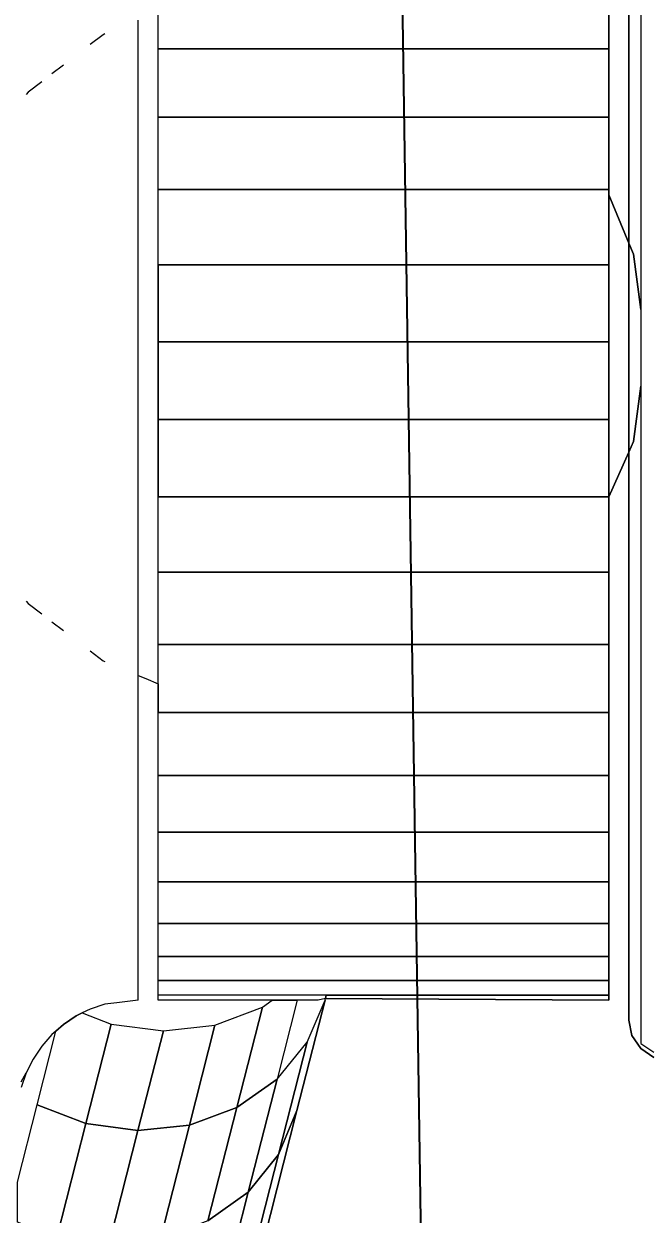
# Model space of a CAD drawing. Header units: centimetres. Extents: x -48696 to 156237, y -5617 to 29024.
# Drawn here: x -44945.503 to -44943.851, y 10329.064 to 10332.221 of the extents above; entities that cross this region are included whole.
import ezdxf

# ---------------------------------------------------------------- set-up
doc = ezdxf.new("R2010")
doc.units = ezdxf.units.CM
doc.layers.add('A0 BV', color=7, linetype='Continuous', plot=False)
doc.layers.add('Moveis', color=1, linetype='Continuous', lineweight=9)
doc.layers.add('Parede Baixa', color=5, linetype='Continuous', lineweight=50)
doc.layers.add('Piso', color=55, linetype='Continuous')
doc.styles.add('Valéria', font='romantic.ttf', dxfattribs={"height": 10})
doc.dimstyles.new('Cota - 50', dxfattribs={"dimtxt": 10, "dimasz": 5, "dimexe": 10, "dimexo": 20, "dimgap": 5, "dimtad": 1, "dimtxsty": 'Valéria', "dimblk": 'DOT', "dimcen": 0, "dimclrd": 12, "dimclre": 12, "dimclrt": 2, "dimazin": 2, "dimtfac": 1, "dimtix": 1, "dimtmove": 0, "dimatfit": 3, "dimldrblk": 'DOT', "dimfxl": 1, "dimarcsym": 0})

# ---------------------------------------------------------------- blocks, each defined once
blk = doc.blocks.new('o')
at = {"layer": 'Moveis'}
for p, q in [((12554.8986, 3254.9097), (12554.8986, 3255.9875)), ((12554.8486, 3255.393), (12554.8486, 3255.5495)), ((12553.7286, 3255.393), (12553.7286, 3255.4852)), ((12553.6786, 3255.393), (12553.6786, 3255.4645)), ((12554.9279, 3255.4577), (12554.9279, 3255.2749)), ((12553.5917, 3255.4285), (12553.5594, 3255.4037)), ((12553.5957, 3255.4302), (12553.5917, 3255.4285)), ((12553.6786, 3255.2236), (12553.6786, 3255.393)), ((12553.7286, 3255.2236), (12553.7286, 3255.393)), ((12554.8486, 3255.2236), (12554.8486, 3255.393)), ((12553.4932, 3255.3529), (12553.4644, 3255.3308)), ((12553.4391, 3255.3114), (12553.4055, 3255.2856)), ((12553.4055, 3255.2856), (12553.4009, 3255.2796)), ((12554.9279, 3255.2749), (12554.9279, 3255.081)), ((12553.6786, 3255.0438), (12553.6786, 3255.2236)), ((12553.7286, 3255.0438), (12553.7286, 3255.2236)), ((12554.8486, 3255.0438), (12554.8486, 3255.2236)), ((12554.9279, 3255.081), (12554.9279, 3254.8791)), ((12553.6786, 3254.8564), (12553.6786, 3255.0438)), ((12553.7286, 3254.8564), (12553.7286, 3255.0438)), ((12554.8486, 3255.0304), (12554.8486, 3255.0438)), ((12554.8986, 3254.9097), (12554.8486, 3255.0304)), ((12554.8486, 3254.8564), (12554.8486, 3255.0304)), ((12554.9098, 3254.8826), (12554.8986, 3254.9097)), ((12554.8986, 3254.39), (12554.8986, 3254.9097)), ((12554.9279, 3254.7454), (12554.9098, 3254.8826)), ((12554.9279, 3254.8791), (12554.9279, 3254.7454)), ((12553.6786, 3254.6646), (12553.6786, 3254.8564)), ((12553.7286, 3254.8564), (12553.7286, 3254.6646)), ((12554.8486, 3254.6646), (12554.8486, 3254.8564)), ((12554.9279, 3254.7454), (12554.9279, 3254.6721)), ((12554.9279, 3254.6721), (12554.9279, 3254.5543)), ((12553.6786, 3254.4712), (12553.6786, 3254.6646)), ((12553.7286, 3254.6646), (12553.7286, 3254.4712)), ((12554.8486, 3254.4712), (12554.8486, 3254.6646)), ((12554.9098, 3254.4171), (12554.9279, 3254.5543)), ((12554.9279, 3254.5543), (12554.9279, 3254.4636)), ((12553.6786, 3254.2793), (12553.6786, 3254.4712)), ((12553.7286, 3254.4712), (12553.7286, 3254.2793)), ((12554.8486, 3254.2793), (12554.8486, 3254.4712)), ((12554.9279, 3254.4636), (12554.9279, 3254.2567)), ((12554.8986, 3254.39), (12554.9098, 3254.4171)), ((12554.8486, 3254.2793), (12554.8986, 3254.39)), ((12554.8986, 3252.9781), (12554.8986, 3254.39)), ((12553.6786, 3254.092), (12553.6786, 3254.2793)), ((12553.7286, 3254.092), (12553.7286, 3254.2793)), ((12554.8486, 3254.092), (12554.8486, 3254.2793)), ((12554.9279, 3254.2567), (12554.9279, 3254.0547)), ((12553.6786, 3253.9122), (12553.6786, 3254.092)), ((12553.7286, 3253.9122), (12553.7286, 3254.092)), ((12554.8486, 3253.9122), (12554.8486, 3254.092)), ((12554.9279, 3254.0547), (12554.9279, 3253.8608)), ((12553.4009, 3254.0201), (12553.4055, 3254.0141)), ((12553.4055, 3254.0141), (12553.4391, 3253.9883)), ((12553.4644, 3253.9689), (12553.4932, 3253.9468)), ((12553.6786, 3253.8352), (12553.6786, 3253.9122)), ((12553.7286, 3253.8145), (12553.7286, 3253.9122)), ((12554.8486, 3253.7427), (12554.8486, 3253.9122)), ((12553.5594, 3253.896), (12553.5917, 3253.8712)), ((12553.5917, 3253.8712), (12553.5957, 3253.8695)), ((12554.9279, 3253.8608), (12554.9279, 3253.6781)), ((12553.6786, 3253.8352), (12553.6979, 3253.8272)), ((12553.6786, 3253.7515), (12553.6786, 3253.8352)), ((12553.6979, 3253.8272), (12553.7286, 3253.8145)), ((12553.7286, 3253.8145), (12553.7286, 3253.7615)), ((12553.7286, 3253.7615), (12553.7286, 3253.7427)), ((12553.6786, 3253.7427), (12553.6786, 3253.7515)), ((12553.6786, 3253.6093), (12553.6786, 3253.7427)), ((12553.7286, 3253.5896), (12553.7286, 3253.7427)), ((12554.8486, 3253.5862), (12554.8486, 3253.7427)), ((12554.9279, 3253.6781), (12554.9279, 3253.5093)), ((12553.6786, 3253.5862), (12553.6786, 3253.6093)), ((12553.6786, 3253.4453), (12553.6786, 3253.5862)), ((12553.7286, 3253.5862), (12553.7286, 3253.5896)), ((12553.7286, 3253.4453), (12553.7286, 3253.5862)), ((12554.8486, 3253.4453), (12554.8486, 3253.5862)), ((12554.9279, 3253.5093), (12554.9279, 3253.3573)), ((12553.6786, 3253.4119), (12553.6786, 3253.4453)), ((12553.7286, 3253.424), (12553.7286, 3253.4453)), ((12554.8486, 3253.322), (12554.8486, 3253.4453)), ((12553.6786, 3253.322), (12553.6786, 3253.4119)), ((12553.7286, 3253.3943), (12553.7286, 3253.424)), ((12553.7286, 3253.322), (12553.7286, 3253.3943)), ((12554.9279, 3253.3573), (12554.9279, 3253.2244)), ((12553.6786, 3253.2281), (12553.6786, 3253.322)), ((12553.7286, 3253.2184), (12553.7286, 3253.322)), ((12554.8486, 3253.2184), (12554.8486, 3253.322)), ((12553.6786, 3253.2184), (12553.6786, 3253.2281)), ((12554.9279, 3253.2244), (12554.9279, 3253.1126)), ((12553.6786, 3253.1918), (12553.6786, 3253.2184)), ((12553.6786, 3253.136), (12553.6786, 3253.1918)), ((12553.7286, 3253.1853), (12553.7286, 3253.2184)), ((12554.8486, 3253.136), (12554.8486, 3253.2184)), ((12553.7286, 3253.136), (12553.7286, 3253.1853)), ((12553.6786, 3253.0763), (12553.6786, 3253.136)), ((12553.7286, 3253.0763), (12553.7286, 3253.136)), ((12554.8486, 3253.0763), (12554.8486, 3253.136)), ((12554.9279, 3253.1126), (12554.9279, 3253.0238)), ((12553.6786, 3253.04), (12553.6786, 3253.0763)), ((12553.7286, 3253.04), (12553.7286, 3253.0763)), ((12554.8486, 3253.04), (12554.8486, 3253.0763)), ((12553.5957, 3253.0179), (12553.5594, 3253.0056)), ((12553.6259, 3253.0215), (12553.5957, 3253.0179)), ((12553.6786, 3253.0279), (12553.6259, 3253.0215)), ((12553.6786, 3253.0279), (12553.6786, 3253.04)), ((12553.7286, 3253.0279), (12553.7286, 3253.04)), ((12553.761, 3253.0279), (12553.7286, 3253.0279)), ((12553.8855, 3253.0279), (12553.761, 3253.0279)), ((12553.9924, 3253.0279), (12553.8855, 3253.0279)), ((12554.0122, 3253.0279), (12553.9924, 3253.0279)), ((12554.0744, 3253.0279), (12554.0122, 3253.0279)), ((12554.1435, 3253.0279), (12554.0735, 3252.7536)), ((12554.1259, 3253.0279), (12554.0744, 3253.0279)), ((12554.1445, 3253.0318), (12554.1259, 3253.0279)), ((12554.1435, 3253.0279), (12554.1445, 3253.0318)), ((12554.1466, 3253.04), (12554.1445, 3253.0318)), ((12554.8486, 3253.0279), (12554.1445, 3253.0318)), ((12554.8486, 3253.0279), (12554.8486, 3253.04)), ((12554.9279, 3253.0238), (12554.9279, 3252.9594)), ((12553.525, 3252.9886), (12553.4932, 3252.9673)), ((12553.54, 3252.996), (12553.525, 3252.9886)), ((12553.5594, 3253.0056), (12553.54, 3252.996)), ((12553.4932, 3252.9673), (12553.4743, 3252.9508)), ((12554.8986, 3252.9781), (12554.9062, 3252.9397)), ((12554.9279, 3252.9594), (12554.9279, 3252.9203)), ((12553.4644, 3252.9421), (12553.4391, 3252.9133)), ((12553.4743, 3252.9508), (12553.4644, 3252.9421)), ((12554.9062, 3252.9397), (12554.9279, 3252.9072)), ((12553.4391, 3252.9133), (12553.4178, 3252.8814)), ((12554.9279, 3252.9072), (12554.9603, 3252.8855)), ((12553.4178, 3252.8814), (12553.4009, 3252.847)), ((12553.4009, 3252.847), (12553.3885, 3252.8107)), ((12553.9478, 3252.2607), (12554.0735, 3252.7536))]:
    blk.add_line(p, q, dxfattribs=at)
for points, invisible_edges in [([(12554.9279, 3256.1023), (12554.8986, 3254.9097), (12554.8986, 3255.9875)], 1), ([(12554.8986, 3254.9097), (12554.9279, 3256.1023), (12554.9098, 3254.8826)], 3), ([(12554.9098, 3254.8826), (12554.9279, 3256.1023), (12554.9279, 3256.0231)], 13), ([(12554.8486, 3255.2236), (12554.8986, 3255.9875), (12554.8486, 3255.0438)], 3), ([(12554.8486, 3255.0438), (12554.8986, 3255.9875), (12554.8486, 3255.0304)], 3), ([(12554.8486, 3255.0304), (12554.8986, 3255.9875), (12554.8986, 3254.9097)], 1), ([(12554.8486, 3255.6905), (12554.8486, 3255.393), (12554.8486, 3255.5495)], 1), ([(12554.8486, 3255.393), (12554.8486, 3255.6905), (12554.8486, 3255.2236)], 3), ([(12554.9279, 3255.2749), (12554.9279, 3255.6264), (12554.9279, 3255.4577)], 1), ([(12554.8486, 3255.393), (12553.7286, 3255.4852), (12553.7286, 3255.5495)], 13), ([(12554.8486, 3255.393), (12553.7286, 3255.5495), (12554.8486, 3255.5495)], 1), ([(12553.7286, 3255.4852), (12554.8486, 3255.393), (12553.7286, 3255.393)], 1), ([(12554.8486, 3255.393), (12553.7286, 3255.2236), (12553.7286, 3255.393)], 1), ([(12553.7286, 3255.2236), (12554.8486, 3255.393), (12554.8486, 3255.2236)], 1), ([(12554.9098, 3254.8826), (12554.9279, 3255.2749), (12554.9279, 3254.7454)], 3), ([(12554.9279, 3254.7454), (12554.9279, 3255.2749), (12554.9279, 3255.081)], 13), ([(12554.8486, 3255.2236), (12553.7286, 3255.0438), (12553.7286, 3255.2236)], 1), ([(12553.7286, 3255.0438), (12554.8486, 3255.2236), (12554.8486, 3255.0438)], 1), ([(12554.9279, 3254.7454), (12554.9279, 3255.081), (12554.9279, 3254.8791)], 1), ([(12554.8486, 3255.0438), (12553.7286, 3254.8564), (12553.7286, 3255.0438)], 1), ([(12553.7286, 3254.8564), (12554.8486, 3255.0438), (12554.8486, 3255.0304)], 13), ([(12553.7286, 3254.8564), (12554.8486, 3255.0304), (12554.8486, 3254.8564)], 1), ([(12554.8986, 3254.9097), (12554.8486, 3254.8564), (12554.8486, 3255.0304)], 1), ([(12554.8486, 3254.2793), (12554.8986, 3254.9097), (12554.8986, 3254.39)], 1), ([(12554.8986, 3254.9097), (12554.9098, 3254.4171), (12554.8986, 3254.39)], 1), ([(12554.9098, 3254.4171), (12554.8986, 3254.9097), (12554.9098, 3254.8826)], 13), ([(12554.9098, 3254.4171), (12554.9098, 3254.8826), (12554.9279, 3254.7454)], 13), ([(12554.8486, 3254.8564), (12553.7286, 3254.6646), (12553.7286, 3254.8564)], 1), ([(12553.7286, 3254.6646), (12554.8486, 3254.8564), (12554.8486, 3254.6646)], 1), ([(12554.8486, 3254.8564), (12554.8486, 3254.4712), (12554.8486, 3254.6646)], 1), ([(12554.8486, 3254.4712), (12554.8486, 3254.8564), (12554.8486, 3254.2793)], 3), ([(12554.9098, 3254.4171), (12554.9279, 3254.7454), (12554.9279, 3254.5543)], 3), ([(12554.9279, 3254.5543), (12554.9279, 3254.7454), (12554.9279, 3254.6721)], 1), ([(12554.8486, 3254.6646), (12553.7286, 3254.4712), (12553.7286, 3254.6646)], 1), ([(12553.7286, 3254.4712), (12554.8486, 3254.6646), (12554.8486, 3254.4712)], 1), ([(12554.9279, 3254.5543), (12554.9279, 3253.1126), (12554.9098, 3254.4171)], 3), ([(12554.9279, 3253.1126), (12554.9279, 3254.5543), (12554.9279, 3253.2244)], 3), ([(12554.9279, 3253.2244), (12554.9279, 3254.5543), (12554.9279, 3254.4636)], 13), ([(12554.8486, 3254.4712), (12553.7286, 3254.2793), (12553.7286, 3254.4712)], 1), ([(12553.7286, 3254.2793), (12554.8486, 3254.4712), (12554.8486, 3254.2793)], 1), ([(12554.9279, 3253.2244), (12554.9279, 3254.4636), (12554.9279, 3254.2567)], 13), ([(12554.9062, 3252.9397), (12554.8986, 3254.39), (12554.9098, 3254.4171)], 13), ([(12554.9062, 3252.9397), (12554.9098, 3254.4171), (12554.9279, 3252.9072)], 3), ([(12554.8986, 3254.39), (12554.8486, 3254.092), (12554.8486, 3254.2793)], 1), ([(12554.8486, 3254.092), (12554.8986, 3254.39), (12554.8486, 3253.9122)], 3), ([(12554.8486, 3253.9122), (12554.8986, 3254.39), (12554.8986, 3252.9781)], 13), ([(12554.8986, 3254.39), (12554.8486, 3254.092), (12554.8486, 3254.2793)], 1), ([(12554.8486, 3254.092), (12554.8986, 3254.39), (12554.8486, 3253.9122)], 3), ([(12554.8486, 3253.9122), (12554.8986, 3254.39), (12554.8986, 3252.9781)], 13), ([(12554.8986, 3254.39), (12554.8486, 3254.092), (12554.8486, 3254.2793)], 1), ([(12554.8486, 3254.092), (12554.8986, 3254.39), (12554.8486, 3253.9122)], 3), ([(12554.8486, 3253.9122), (12554.8986, 3254.39), (12554.8986, 3252.9781)], 13), ([(12554.8986, 3254.39), (12554.8486, 3254.092), (12554.8486, 3254.2793)], 1), ([(12554.8486, 3254.092), (12554.8986, 3254.39), (12554.8486, 3253.9122)], 3), ([(12554.8486, 3253.9122), (12554.8986, 3254.39), (12554.8986, 3252.9781)], 13), ([(12554.8986, 3254.39), (12554.8486, 3254.092), (12554.8486, 3254.2793)], 1), ([(12554.8486, 3254.092), (12554.8986, 3254.39), (12554.8486, 3253.9122)], 3), ([(12554.8486, 3253.9122), (12554.8986, 3254.39), (12554.8986, 3252.9781)], 13), ([(12554.8986, 3254.39), (12554.9062, 3252.9397), (12554.8986, 3252.9781)], 1), ([(12554.8486, 3254.2793), (12553.7286, 3254.092), (12553.7286, 3254.2793)], 1), ([(12553.7286, 3254.092), (12554.8486, 3254.2793), (12554.8486, 3254.092)], 1), ([(12554.9279, 3254.0547), (12554.9279, 3253.8608), (12554.9279, 3254.2567)], 2), ([(12554.8486, 3254.092), (12553.7286, 3253.9122), (12553.7286, 3254.092)], 1), ([(12553.7286, 3253.9122), (12554.8486, 3254.092), (12554.8486, 3253.9122)], 1), ([(12554.8486, 3253.9122), (12553.7286, 3253.8145), (12553.7286, 3253.9122)], 1), ([(12553.7286, 3253.8145), (12554.8486, 3253.9122), (12553.7286, 3253.7615)], 3), ([(12553.7286, 3253.7615), (12554.8486, 3253.9122), (12553.7286, 3253.7427)], 3), ([(12553.7286, 3253.7427), (12554.8486, 3253.9122), (12554.8486, 3253.7427)], 1), ([(12554.8486, 3253.4453), (12554.8486, 3253.7427), (12554.8486, 3253.9122)], 13), ([(12554.8486, 3253.4453), (12554.8486, 3253.7427), (12554.8486, 3253.9122)], 13), ([(12554.8486, 3253.4453), (12554.8486, 3253.7427), (12554.8486, 3253.9122)], 13), ([(12554.8486, 3253.4453), (12554.8486, 3253.7427), (12554.8486, 3253.9122)], 13), ([(12554.8486, 3253.4453), (12554.8486, 3253.7427), (12554.8486, 3253.9122)], 13), ([(12554.9279, 3253.2244), (12554.9279, 3253.8608), (12554.9279, 3253.6781)], 13), ([(12554.8486, 3253.7427), (12553.7286, 3253.5896), (12553.7286, 3253.7427)], 1), ([(12553.7286, 3253.5896), (12554.8486, 3253.7427), (12553.7286, 3253.5862)], 3), ([(12553.7286, 3253.5862), (12554.8486, 3253.7427), (12554.8486, 3253.5862)], 1), ([(12554.8486, 3253.7427), (12554.8486, 3253.4453), (12554.8486, 3253.5862)], 1), ([(12554.8486, 3253.7427), (12554.8486, 3253.4453), (12554.8486, 3253.5862)], 1), ([(12554.8486, 3253.7427), (12554.8486, 3253.4453), (12554.8486, 3253.5862)], 1), ([(12554.8486, 3253.7427), (12554.8486, 3253.4453), (12554.8486, 3253.5862)], 1), ([(12554.8486, 3253.7427), (12554.8486, 3253.4453), (12554.8486, 3253.5862)], 1), ([(12554.9279, 3253.2244), (12554.9279, 3253.6781), (12554.9279, 3253.5093)], 13), ([(12553.7286, 3253.5862), (12554.8486, 3253.4453), (12553.7286, 3253.4453)], 1), ([(12554.8486, 3253.4453), (12553.7286, 3253.5862), (12554.8486, 3253.5862)], 1), ([(12554.9279, 3253.2244), (12554.9279, 3253.5093), (12554.9279, 3253.3573)], 1), ([(12554.8486, 3253.4453), (12553.7286, 3253.424), (12553.7286, 3253.4453)], 1), ([(12553.7286, 3253.424), (12554.8486, 3253.4453), (12553.7286, 3253.3943)], 3), ([(12553.7286, 3253.3943), (12554.8486, 3253.4453), (12553.7286, 3253.322)], 3), ([(12553.7286, 3253.322), (12554.8486, 3253.4453), (12554.8486, 3253.322)], 1), ([(12554.8486, 3253.4453), (12554.8486, 3253.2184), (12554.8486, 3253.322)], 1), ([(12554.8486, 3253.0763), (12554.8486, 3253.4453), (12554.8486, 3253.04)], 3), ([(12554.8486, 3253.4453), (12554.8486, 3253.2184), (12554.8486, 3253.322)], 1), ([(12554.8486, 3253.0763), (12554.8486, 3253.4453), (12554.8486, 3253.04)], 3), ([(12554.8486, 3253.4453), (12554.8486, 3253.2184), (12554.8486, 3253.322)], 1), ([(12554.8486, 3253.0763), (12554.8486, 3253.4453), (12554.8486, 3253.04)], 3), ([(12554.8486, 3253.4453), (12554.8486, 3253.2184), (12554.8486, 3253.322)], 1), ([(12554.8486, 3253.0763), (12554.8486, 3253.4453), (12554.8486, 3253.04)], 3), ([(12554.8486, 3253.4453), (12554.8486, 3253.2184), (12554.8486, 3253.322)], 1), ([(12554.8486, 3253.0763), (12554.8486, 3253.4453), (12554.8486, 3253.04)], 3), ([(12553.7286, 3253.322), (12554.8486, 3253.2184), (12553.7286, 3253.2184)], 1), ([(12554.8486, 3253.2184), (12553.7286, 3253.322), (12554.8486, 3253.322)], 1), ([(12554.8486, 3253.2184), (12553.7286, 3253.1853), (12553.7286, 3253.2184)], 1), ([(12553.7286, 3253.1853), (12554.8486, 3253.2184), (12553.7286, 3253.136)], 3), ([(12553.7286, 3253.136), (12554.8486, 3253.2184), (12554.8486, 3253.136)], 1), ([(12554.8486, 3253.0763), (12554.8486, 3253.136), (12554.8486, 3253.2184)], 12), ([(12554.8486, 3253.0763), (12554.8486, 3253.136), (12554.8486, 3253.2184)], 12), ([(12554.8486, 3253.0763), (12554.8486, 3253.136), (12554.8486, 3253.2184)], 12), ([(12554.8486, 3253.0763), (12554.8486, 3253.136), (12554.8486, 3253.2184)], 12), ([(12554.8486, 3253.0763), (12554.8486, 3253.136), (12554.8486, 3253.2184)], 12), ([(12553.7286, 3253.136), (12554.8486, 3253.0763), (12553.7286, 3253.0763)], 1), ([(12554.8486, 3253.0763), (12553.7286, 3253.136), (12554.8486, 3253.136)], 1), ([(12554.9279, 3252.9072), (12554.9279, 3253.1126), (12554.9279, 3253.0238)], 13), ([(12554.8486, 3253.0763), (12553.7286, 3253.04), (12553.7286, 3253.0763)], 1), ([(12553.7286, 3253.04), (12554.8486, 3253.0763), (12553.7641, 3253.04)], 3), ([(12553.7641, 3253.04), (12554.8486, 3253.0763), (12553.8886, 3253.04)], 3), ([(12553.8886, 3253.04), (12554.8486, 3253.0763), (12553.9955, 3253.04)], 3), ([(12553.9955, 3253.04), (12554.8486, 3253.0763), (12554.0291, 3253.04)], 3), ([(12554.0291, 3253.04), (12554.8486, 3253.0763), (12554.0775, 3253.04)], 3), ([(12554.0775, 3253.04), (12554.8486, 3253.0763), (12554.129, 3253.04)], 3), ([(12554.129, 3253.04), (12554.8486, 3253.0763), (12554.1466, 3253.04)], 3), ([(12554.1466, 3253.04), (12554.8486, 3253.0763), (12554.8486, 3253.04)], 1), ([(12554.0242, 3252.8311), (12553.9879, 3253.0104), (12554.0122, 3253.0279)], 13), ([(12554.0242, 3252.8311), (12554.0122, 3253.0279), (12554.0744, 3253.0279)], 1), ([(12557.2274, 3250.7077), (12554.0735, 3252.7536), (12554.1435, 3253.0279)], 13), ([(12557.2274, 3250.7077), (12554.0735, 3252.7536), (12554.1435, 3253.0279)], 13), ([(12557.2274, 3250.7077), (12554.0735, 3252.7536), (12554.1435, 3253.0279)], 13), ([(12557.2274, 3250.7077), (12554.0735, 3252.7536), (12554.1435, 3253.0279)], 13), ([(12557.2274, 3250.7077), (12554.0735, 3252.7536), (12554.1435, 3253.0279)], 13), ([(12554.0735, 3252.7536), (12554.0993, 3252.9236), (12554.1435, 3253.0279)], 1), ([(12557.2274, 3250.7077), (12554.1435, 3253.0279), (12554.1445, 3253.0318)], 13), ([(12557.2274, 3250.7077), (12554.1435, 3253.0279), (12554.1445, 3253.0318)], 13), ([(12557.2274, 3250.7077), (12554.1435, 3253.0279), (12554.1445, 3253.0318)], 13), ([(12557.2274, 3250.7077), (12554.1435, 3253.0279), (12554.1445, 3253.0318)], 13), ([(12557.2274, 3250.7077), (12554.1435, 3253.0279), (12554.1445, 3253.0318)], 13), ([(12554.1466, 3253.04), (12554.8486, 3253.0279), (12554.1445, 3253.0318)], 1), ([(12554.9279, 3252.9072), (12554.1445, 3253.0318), (12554.9062, 3252.9397)], 3), ([(12554.9062, 3252.9397), (12554.1445, 3253.0318), (12554.8486, 3253.0279)], 13), ([(12554.9279, 3252.9072), (12554.1445, 3253.0318), (12554.9062, 3252.9397)], 3), ([(12554.9062, 3252.9397), (12554.1445, 3253.0318), (12554.8486, 3253.0279)], 13), ([(12554.9279, 3252.9072), (12554.1445, 3253.0318), (12554.9062, 3252.9397)], 3), ([(12554.9062, 3252.9397), (12554.1445, 3253.0318), (12554.8486, 3253.0279)], 13), ([(12554.9279, 3252.9072), (12554.1445, 3253.0318), (12554.9062, 3252.9397)], 3), ([(12554.9062, 3252.9397), (12554.1445, 3253.0318), (12554.8486, 3253.0279)], 13), ([(12554.9279, 3252.9072), (12554.1445, 3253.0318), (12554.9062, 3252.9397)], 3), ([(12554.9062, 3252.9397), (12554.1445, 3253.0318), (12554.8486, 3253.0279)], 13), ([(12554.8486, 3253.0279), (12554.1466, 3253.04), (12554.8486, 3253.04)], 1), ([(12554.9062, 3252.9397), (12554.8486, 3253.0279), (12554.8486, 3253.04)], 13), ([(12554.9062, 3252.9397), (12554.8486, 3253.04), (12554.8986, 3252.9781)], 3), ([(12554.9062, 3252.9397), (12554.8486, 3253.0279), (12554.8486, 3253.04)], 13), ([(12554.9062, 3252.9397), (12554.8486, 3253.04), (12554.8986, 3252.9781)], 3), ([(12554.9062, 3252.9397), (12554.8486, 3253.0279), (12554.8486, 3253.04)], 13), ([(12554.9062, 3252.9397), (12554.8486, 3253.04), (12554.8986, 3252.9781)], 3), ([(12554.9062, 3252.9397), (12554.8486, 3253.0279), (12554.8486, 3253.04)], 13), ([(12554.9062, 3252.9397), (12554.8486, 3253.04), (12554.8986, 3252.9781)], 3), ([(12554.9062, 3252.9397), (12554.8486, 3253.0279), (12554.8486, 3253.04)], 13), ([(12554.9062, 3252.9397), (12554.8486, 3253.04), (12554.8986, 3252.9781)], 3), ([(12554.9279, 3252.9594), (12554.9279, 3252.9203), (12554.9279, 3253.0238)], 2), ([(12553.5492, 3252.7209), (12553.4932, 3252.9673), (12553.525, 3252.9886)], 13), ([(12553.5492, 3252.7209), (12553.525, 3252.9886), (12553.54, 3252.996)], 13), ([(12553.5492, 3252.7209), (12553.54, 3252.996), (12553.6122, 3252.968)], 1), ([(12553.9242, 3252.7608), (12553.8696, 3252.9656), (12553.9879, 3253.0104)], 1), ([(12553.9879, 3253.0104), (12554.0242, 3252.8311), (12553.9242, 3252.7608)], 1), ([(12553.5492, 3252.7209), (12553.4743, 3252.9508), (12553.4932, 3252.9673)], 13), ([(12553.6122, 3252.968), (12553.6783, 3252.7037), (12553.5492, 3252.7209)], 1), ([(12553.6783, 3252.7037), (12553.6122, 3252.968), (12553.7415, 3252.9511)], 1), ([(12553.8063, 3252.7173), (12553.7415, 3252.9511), (12553.8696, 3252.9656)], 1), ([(12553.8696, 3252.9656), (12553.9242, 3252.7608), (12553.8063, 3252.7173)], 1), ([(12553.4743, 3252.9508), (12553.5492, 3252.7209), (12553.4276, 3252.7677)], 1), ([(12553.7415, 3252.9511), (12553.8063, 3252.7173), (12553.6783, 3252.7037)], 1), ([(12554.028, 3252.644), (12554.0242, 3252.8311), (12554.0993, 3252.9236)], 1), ([(12554.0993, 3252.9236), (12554.0735, 3252.7536), (12554.028, 3252.644)], 1), ([(12554.9279, 3252.9072), (12554.9279, 3252.9203), (12554.9603, 3252.8988)], 13), ([(12557.2274, 3250.7077), (12554.9279, 3252.9072), (12554.9603, 3252.8855)], 13), ([(12557.2274, 3250.7077), (12554.9279, 3252.9072), (12554.9603, 3252.8855)], 13), ([(12557.2274, 3250.7077), (12554.9279, 3252.9072), (12554.9603, 3252.8855)], 13), ([(12557.2274, 3250.7077), (12554.9279, 3252.9072), (12554.9603, 3252.8855)], 13), ([(12557.2274, 3250.7077), (12554.9279, 3252.9072), (12554.9603, 3252.8855)], 13), ([(12554.9279, 3252.9072), (12554.9603, 3252.8988), (12554.9603, 3252.8855)], 3), ([(12553.3885, 3252.8107), (12553.3885, 3252.8246), (12553.4009, 3252.847)], 1), ([(12553.9526, 3252.5504), (12553.9242, 3252.7608), (12554.0242, 3252.8311)], 1), ([(12554.0242, 3252.8311), (12554.028, 3252.644), (12553.9526, 3252.5504)], 1), ([(12553.4276, 3252.7677), (12553.3786, 3252.4756), (12553.3786, 3252.5756)], 1), ([(12553.3786, 3252.4756), (12553.4276, 3252.7677), (12553.4769, 3252.4376)], 3), ([(12553.4769, 3252.4376), (12553.4276, 3252.7677), (12553.5492, 3252.7209)], 1), ([(12553.8523, 3252.479), (12553.8063, 3252.7173), (12553.9242, 3252.7608)], 1), ([(12553.9242, 3252.7608), (12553.9526, 3252.5504), (12553.8523, 3252.479)], 1), ([(12557.2599, 3250.6861), (12553.9478, 3252.2607), (12554.0735, 3252.7536)], 13), ([(12557.2599, 3250.6861), (12553.9478, 3252.2607), (12554.0735, 3252.7536)], 13), ([(12557.2599, 3250.6861), (12553.9478, 3252.2607), (12554.0735, 3252.7536)], 13), ([(12557.2599, 3250.6861), (12553.9478, 3252.2607), (12554.0735, 3252.7536)], 13), ([(12557.2599, 3250.6861), (12553.9478, 3252.2607), (12554.0735, 3252.7536)], 13), ([(12553.9478, 3252.2607), (12554.028, 3252.644), (12554.0735, 3252.7536)], 1), ([(12557.2599, 3250.6861), (12554.0735, 3252.7536), (12557.2274, 3250.7077)], 3), ([(12557.2599, 3250.6861), (12554.0735, 3252.7536), (12557.2274, 3250.7077)], 3), ([(12557.2599, 3250.6861), (12554.0735, 3252.7536), (12557.2274, 3250.7077)], 3), ([(12557.2599, 3250.6861), (12554.0735, 3252.7536), (12557.2274, 3250.7077)], 3), ([(12557.2599, 3250.6861), (12554.0735, 3252.7536), (12557.2274, 3250.7077)], 3), ([(12553.5492, 3252.7209), (12553.6061, 3252.4206), (12553.4769, 3252.4376)], 1), ([(12553.6061, 3252.4206), (12553.5492, 3252.7209), (12553.6783, 3252.7037)], 1), ([(12553.7342, 3252.4347), (12553.6783, 3252.7037), (12553.8063, 3252.7173)], 1), ([(12553.8063, 3252.7173), (12553.8523, 3252.479), (12553.7342, 3252.4347)], 1), ([(12553.6783, 3252.7037), (12553.7342, 3252.4347), (12553.6061, 3252.4206)], 1), ([(12553.9001, 3252.1427), (12553.9526, 3252.5504), (12554.028, 3252.644)], 1), ([(12554.028, 3252.644), (12553.9478, 3252.2607), (12553.9001, 3252.1427)], 1), ([(12553.8227, 3252.0412), (12553.8523, 3252.479), (12553.9526, 3252.5504)], 1), ([(12553.9526, 3252.5504), (12553.9001, 3252.1427), (12553.8227, 3252.0412)], 1)]:
    blk.add_3dface(points, dxfattribs=dict(at, invisible_edges=invisible_edges))
blk = doc.blocks.new('_Dot')
at = {"color": 0, "linetype": 'ByBlock', "lineweight": -2}
blk.add_line((-0.5, 0), (-1, 0), dxfattribs=at)
at = {"color": 0, "linetype": 'ByBlock', "const_width": 0.5}
blk.add_lwpolyline([(-0.25, 0, 1), (0.25, 0, 1)], format="xyb", close=True, dxfattribs=at)
blk = doc.blocks.new('*D1833')
at = {"layer": 'A0 BV', "color": 12, "lineweight": -2, "transparency": 16777216}
for p, q in [((-44926.8512, 10416.3451), (-44905.5446, 10416.3451)), ((-44915.5446, 10181.3451), (-44915.5446, 10411.3451)), ((-44926.9912, 10176.3451), (-44905.5446, 10176.3451))]:
    blk.add_line(p, q, dxfattribs=at)
at = {"layer": 'Defpoints', "color": 0, "transparency": 16777216}
for p in [(-44946.8512, 10416.3451), (-44915.5446, 10416.3451), (-44946.9912, 10176.3451)]:
    blk.add_point(p, dxfattribs=at)
at = {"layer": 'A0 BV', "color": 12, "lineweight": -2, "transparency": 16777216, "xscale": 5, "yscale": 5, "zscale": 5}
for p, rotation in [((-44915.5446, 10416.3451), 90), ((-44915.5446, 10176.3451), 270)]:
    blk.add_blockref('_Dot', p, dxfattribs=dict(at, rotation=rotation))
at = {"layer": 'A0 BV', "color": 2, "transparency": 16777216, "insert": (-44925.6556, 10296.3451), "char_height": 10, "attachment_point": 5, "rotation": 90, "style": 'Valéria'}
blk.add_mtext('240', dxfattribs=at)

msp = doc.modelspace()

# ---------------------------------------------------------------- hatches: boundary and pattern name
at = {"layer": 'Piso'}
h = msp.add_hatch(dxfattribs=at)
h.set_pattern_fill('ANSI37', color=256, scale=13.333333, angle=45)
h.set_pattern_definition([(90, (-26378.48, -7504.41), (-42.33333, 3e-14), []), (180, (-26378.48, -7504.41), (-3e-14, -42.33333), [])])
h.paths.add_polyline_path([(-44797.20529, 10176.37589), (-44946.99123, 10176.32932), (-44946.96977, 10201.92171), (-44945.27301, 10201.8382), (-44945.42877, 10208.6864), (-44942.79735, 10208.6864), (-44936.04979, 10209.19471), (-44936.04979, 10210.32171), (-44907.82346, 10210.32171), (-44907.82346, 10197.75004), (-44877.14158, 10197.75004), (-44877.14158, 10228.49338), (-44907.82346, 10228.49338), (-44907.82346, 10215.92171), (-44936.04979, 10215.92171), (-44936.04979, 10217.04871), (-44940.0596, 10217.04871), (-44942.79735, 10217.55702), (-44945.42877, 10217.55702), (-44945.47119, 10224.36044), (-44946.96321, 10224.36131), (-44947.00767, 10256.34509), (-44797.15863, 10256.3759)])
h.paths.add_polyline_path([(-44797.15455, 10263.3759), (-44946.94047, 10263.34511), (-44946.94047, 10266.32836), (-44942.71073, 10266.32836), (-44942.71073, 10268.12797), (-44941.71719, 10268.42766), (-44941.44205, 10286.16627), (-44943.8113, 10286.20302), (-44945.01612, 10284.10166), (-44943.5245, 10283.24644), (-44942.71073, 10270.59503), (-44946.93624, 10270.59749), (-44946.91802, 10301.85042), (-44943.47542, 10301.85042), (-44943.47542, 10303.70112), (-44941.61199, 10303.70112), (-44941.61199, 10305.60791), (-44939.57669, 10305.60791), (-44939.57669, 10288.23873), (-44880.35846, 10288.93396), (-44880.35846, 10309.66422), (-44882.90316, 10326.37836), (-44900.38302, 10329.93276), (-44939.57669, 10327.24375), (-44939.57669, 10309.87457), (-44941.71333, 10309.87457), (-44941.71333, 10311.77157), (-44943.63552, 10311.99662), (-44943.7285, 10313.52589), (-44946.91121, 10313.52589), (-44946.89161, 10328.52227), (-44945.88707, 10327.92033), (-44944.4522, 10327.92033), (-44944.74181, 10329.48554), (-44941.92679, 10329.47182), (-44941.94023, 10326.71589), (-44940.54794, 10326.91432), (-44940.31168, 10329.31361), (-44939.8812, 10329.46073), (-44939.32189, 10333.70607), (-44936.82853, 10334.28526), (-44936.82853, 10339.65785), (-44936.82853, 10340.66073), (-44896.89537, 10340.66073), (-44896.85237, 10414.38658), (-44891.54482, 10414.38658), (-44891.54482, 10419.38658), (-44809.54378, 10419.5749), (-44809.53649, 10416.39879), (-44812.53648, 10416.3919), (-44812.36999, 10343.89209), (-44815.86998, 10343.88405), (-44815.81713, 10347.16431), (-44821.57944, 10346.68674), (-44821.57944, 10340.4119), (-44816.15415, 10337.41709), (-44815.50126, 10341.38489), (-44812.36423, 10341.38489), (-44812.35506, 10337.39211), (-44809.35507, 10337.399), (-44809.36425, 10341.39899), (-44805.86426, 10341.40702), (-44805.85705, 10338.2651), (-44801.85549, 10338.2651), (-44800.29671, 10340.87143), (-44800.29671, 10344.52446), (-44801.94594, 10347.08303), (-44806.29258, 10347.08303), (-44805.87, 10343.90702), (-44809.37, 10343.89898), (-44809.5319, 10414.39879), (-44799.53192, 10414.40085), (-44799.53233, 10416.39816), (-44797.06529, 10416.40652)])

# ---------------------------------------------------------------- linework, layer by layer
msp.add_line((-44937.1857, 9842.90048), (-44956.43446, 11130.92449))
at = {"layer": 'Piso', "invisible_edges": 13}
for points in [[(-44946.62736, 10313.26979), (-44946.62736, 10313.26979), (-44946.73782, 10313.18503), (-44943.4227, 10332.21897)], [(-44946.62736, 10313.26979), (-44946.62736, 10313.26979), (-44946.73782, 10313.18503), (-44943.4227, 10332.21897)], [(-44946.62736, 10313.26979), (-44946.62736, 10313.26979), (-44946.73782, 10313.18503), (-44943.4227, 10332.21897)], [(-44946.62736, 10313.26979), (-44946.62736, 10313.26979), (-44946.73782, 10313.18503), (-44943.4227, 10332.21897)], [(-44946.62736, 10313.26979), (-44946.62736, 10313.26979), (-44946.73782, 10313.18503), (-44943.4227, 10332.21897)], [(-44946.49873, 10313.32307), (-44946.49873, 10313.32307), (-44946.62736, 10313.26979), (-44943.4227, 10332.21897)], [(-44946.49873, 10313.32307), (-44946.49873, 10313.32307), (-44946.62736, 10313.26979), (-44943.4227, 10332.21897)], [(-44946.49873, 10313.32307), (-44946.49873, 10313.32307), (-44946.62736, 10313.26979), (-44943.4227, 10332.21897)], [(-44946.49873, 10313.32307), (-44946.49873, 10313.32307), (-44946.62736, 10313.26979), (-44943.4227, 10332.21897)], [(-44946.49873, 10313.32307), (-44946.49873, 10313.32307), (-44946.62736, 10313.26979), (-44943.4227, 10332.21897)], [(-44946.36069, 10313.34124), (-44946.36069, 10313.34124), (-44946.49873, 10313.32307), (-44943.4227, 10332.21897)], [(-44946.36069, 10313.34124), (-44946.36069, 10313.34124), (-44946.49873, 10313.32307), (-44943.4227, 10332.21897)], [(-44946.36069, 10313.34124), (-44946.36069, 10313.34124), (-44946.49873, 10313.32307), (-44943.4227, 10332.21897)], [(-44946.36069, 10313.34124), (-44946.36069, 10313.34124), (-44946.49873, 10313.32307), (-44943.4227, 10332.21897)], [(-44946.36069, 10313.34124), (-44946.36069, 10313.34124), (-44946.49873, 10313.32307), (-44943.4227, 10332.21897)], [(-44944.33403, 10313.34124), (-44944.33403, 10313.34124), (-44946.36069, 10313.34124), (-44943.4227, 10332.21897)], [(-44944.33403, 10313.34124), (-44944.33403, 10313.34124), (-44946.36069, 10313.34124), (-44943.4227, 10332.21897)], [(-44944.33403, 10313.34124), (-44944.33403, 10313.34124), (-44946.36069, 10313.34124), (-44943.4227, 10332.21897)], [(-44944.33403, 10313.34124), (-44944.33403, 10313.34124), (-44946.36069, 10313.34124), (-44943.4227, 10332.21897)], [(-44944.33403, 10313.34124), (-44944.33403, 10313.34124), (-44946.36069, 10313.34124), (-44943.4227, 10332.21897)], [(-44944.19599, 10313.32307), (-44944.19599, 10313.32307), (-44944.33403, 10313.34124), (-44943.4227, 10332.21897)], [(-44944.19599, 10313.32307), (-44944.19599, 10313.32307), (-44944.33403, 10313.34124), (-44943.4227, 10332.21897)], [(-44944.19599, 10313.32307), (-44944.19599, 10313.32307), (-44944.33403, 10313.34124), (-44943.4227, 10332.21897)], [(-44944.19599, 10313.32307), (-44944.19599, 10313.32307), (-44944.33403, 10313.34124), (-44943.4227, 10332.21897)], [(-44944.19599, 10313.32307), (-44944.19599, 10313.32307), (-44944.33403, 10313.34124), (-44943.4227, 10332.21897)], [(-44944.06736, 10313.26979), (-44944.06736, 10313.26979), (-44944.19599, 10313.32307), (-44943.4227, 10332.21897)], [(-44944.06736, 10313.26979), (-44944.06736, 10313.26979), (-44944.19599, 10313.32307), (-44943.4227, 10332.21897)], [(-44944.06736, 10313.26979), (-44944.06736, 10313.26979), (-44944.19599, 10313.32307), (-44943.4227, 10332.21897)], [(-44944.06736, 10313.26979), (-44944.06736, 10313.26979), (-44944.19599, 10313.32307), (-44943.4227, 10332.21897)], [(-44944.06736, 10313.26979), (-44944.06736, 10313.26979), (-44944.19599, 10313.32307), (-44943.4227, 10332.21897)], [(-44943.9569, 10313.18503), (-44943.9569, 10313.18503), (-44944.06736, 10313.26979), (-44943.4227, 10332.21897)], [(-44943.9569, 10313.18503), (-44943.9569, 10313.18503), (-44944.06736, 10313.26979), (-44943.4227, 10332.21897)], [(-44943.9569, 10313.18503), (-44943.9569, 10313.18503), (-44944.06736, 10313.26979), (-44943.4227, 10332.21897)], [(-44943.9569, 10313.18503), (-44943.9569, 10313.18503), (-44944.06736, 10313.26979), (-44943.4227, 10332.21897)], [(-44943.9569, 10313.18503), (-44943.9569, 10313.18503), (-44944.06736, 10313.26979), (-44943.4227, 10332.21897)], [(-44943.87215, 10313.07457), (-44943.87215, 10313.07457), (-44943.9569, 10313.18503), (-44943.4227, 10332.21897)], [(-44943.87215, 10313.07457), (-44943.87215, 10313.07457), (-44943.9569, 10313.18503), (-44943.4227, 10332.21897)], [(-44943.87215, 10313.07457), (-44943.87215, 10313.07457), (-44943.9569, 10313.18503), (-44943.4227, 10332.21897)], [(-44943.87215, 10313.07457), (-44943.87215, 10313.07457), (-44943.9569, 10313.18503), (-44943.4227, 10332.21897)], [(-44943.87215, 10313.07457), (-44943.87215, 10313.07457), (-44943.9569, 10313.18503), (-44943.4227, 10332.21897)], [(-44943.81887, 10312.94594), (-44943.81887, 10312.94594), (-44943.87215, 10313.07457), (-44943.4227, 10332.21897)], [(-44943.81887, 10312.94594), (-44943.81887, 10312.94594), (-44943.87215, 10313.07457), (-44943.4227, 10332.21897)], [(-44943.81887, 10312.94594), (-44943.81887, 10312.94594), (-44943.87215, 10313.07457), (-44943.4227, 10332.21897)], [(-44943.81887, 10312.94594), (-44943.81887, 10312.94594), (-44943.87215, 10313.07457), (-44943.4227, 10332.21897)], [(-44943.81887, 10312.94594), (-44943.81887, 10312.94594), (-44943.87215, 10313.07457), (-44943.4227, 10332.21897)]]:
    msp.add_3dface(points, dxfattribs=at)

# ---------------------------------------------------------------- block references
at = {"layer": 'Parede Baixa', "xscale": 1.066666666666667, "yscale": 1.066666666666667, "zscale": 1.066666666666667}
msp.add_blockref('o', (-58335.7909, 6859.73541), dxfattribs=at)

# ---------------------------------------------------------------- dimensions: what is measured, and where the dimension line sits
at = {"layer": 'A0 BV'}
dim = msp.add_linear_dim(base=(-44915.54463, 10416.34505), p1=(-44946.99122, 10176.34509), p2=(-44946.85124, 10416.34505), angle=90, dimstyle='Cota - 50', dxfattribs=at)
dim.commit()
dim.dimension.update_dxf_attribs({"geometry": '*D1833', "text_midpoint": (-44925.65557, 10296.34507)})

doc.saveas('drawing.dxf')
